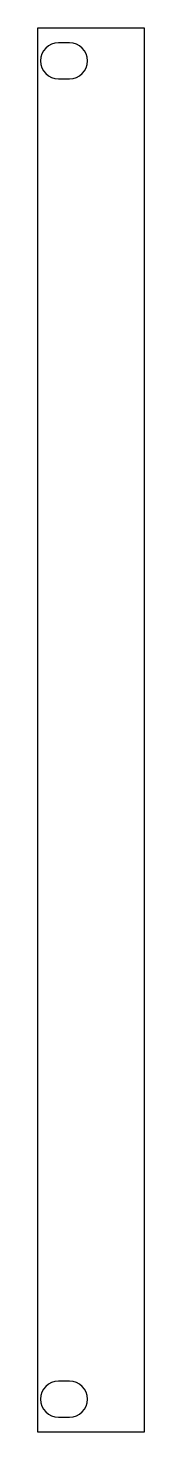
# Model space of a CAD drawing. Header units: inches. Extents: x -0.19 to 0.19, y -2.53 to 2.53.
import ezdxf

# ---------------------------------------------------------------- set-up
doc = ezdxf.new("R2010")
doc.units = ezdxf.units.IN
doc.header["$MEASUREMENT"] = 0

msp = doc.modelspace()

# ---------------------------------------------------------------- linework, layer by layer
at = {"color": 7, "linetype": 'Continuous', "lineweight": 25}
for p, q in [((0.1929, 2.5295), (-0.1929, 2.5295)), ((-0.1929, 2.5295), (-0.1929, -2.5295)), ((0.1929, -2.5295), (0.1929, 2.5295)), ((-0.0776, 2.4764), (-0.1176, 2.4764)), ((-0.1176, 2.3465), (-0.0776, 2.3465)), ((-0.0776, -2.3465), (-0.1176, -2.3465)), ((-0.1176, -2.4764), (-0.0776, -2.4764)), ((-0.1929, -2.5295), (0.1929, -2.5295))]:
    msp.add_line(p, q, dxfattribs=at)
for centre, start, end in [((-0.1176, 2.4114), 90, 270), ((-0.0776, 2.4114), 270, 90), ((-0.1176, -2.4114), 90, 270), ((-0.0776, -2.4114), 270, 90)]:
    msp.add_arc(centre, 0.065, start, end, dxfattribs=at)

doc.saveas('drawing.dxf')
